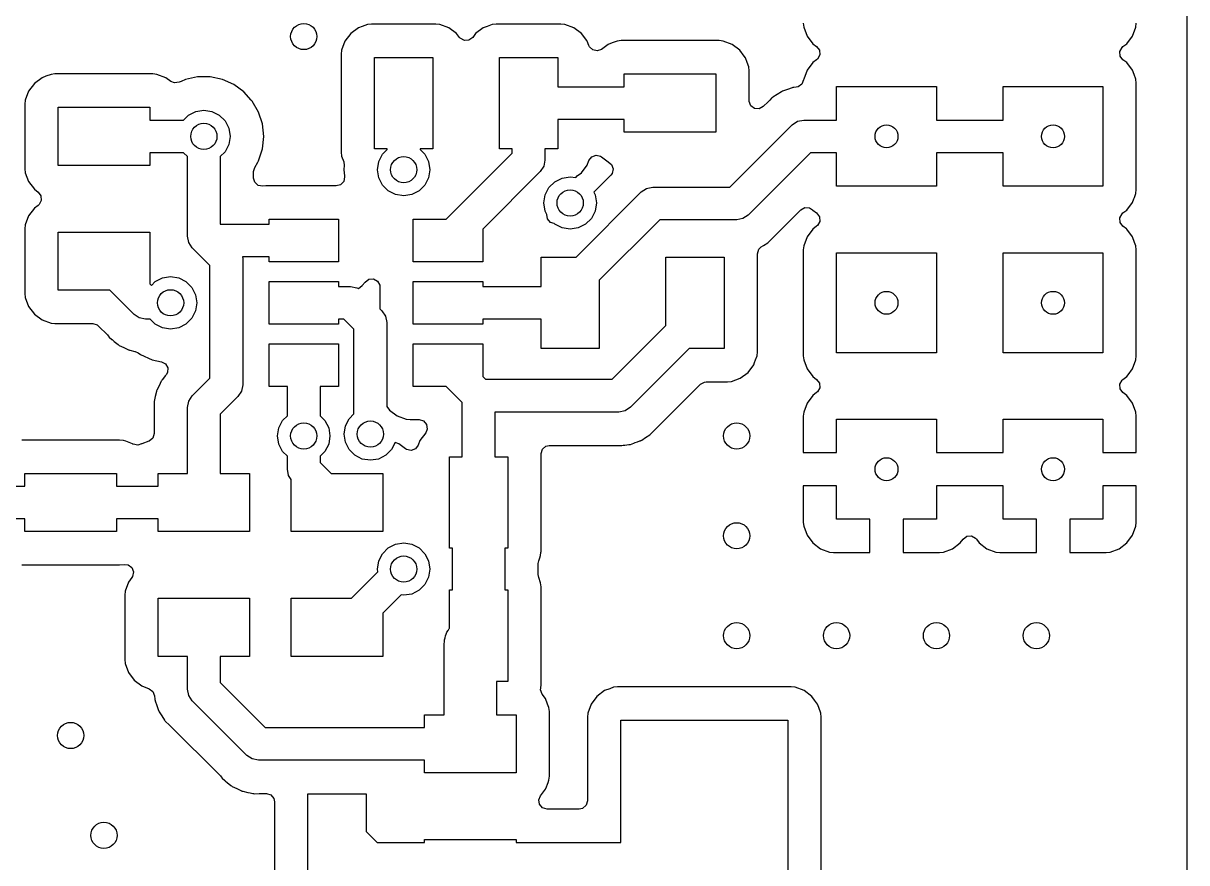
# Model space of a CAD drawing. Extents: x 0.03 to 1.18, y 0.03 to 1.57.
# Drawn here: x 0.477 to 1.175, y 0.384 to 0.888 of the extents above; entities that cross this region are included whole.
import ezdxf

# ---------------------------------------------------------------- set-up
doc = ezdxf.new("R2010")
doc.units = 0
doc.header["$MEASUREMENT"] = 0
doc.layers.add('BLACK', color=7, linetype='CONTINUOUS')

msp = doc.modelspace()

# ---------------------------------------------------------------- linework, layer by layer
at = {"layer": 'BLACK', "linetype": 'CONTINUOUS'}
for p, q in [((1.1753, 1.56533), (1.1753, 0.034665)), ((0.685585, 0.88752), (0.683201, 0.887263)), ((0.724415, 0.88752), (0.685585, 0.88752)), ((0.685585, 0.88752), (0.685585, 0.88752)), ((0.685585, 0.88752), (0.685585, 0.88752)), ((0.726799, 0.887263), (0.724415, 0.88752)), ((0.724415, 0.88752), (0.724415, 0.88752)), ((0.724415, 0.88752), (0.724415, 0.88752)), ((0.760585, 0.88752), (0.758201, 0.887263)), ((0.799415, 0.88752), (0.760585, 0.88752)), ((0.760585, 0.88752), (0.760585, 0.88752)), ((0.760585, 0.88752), (0.760585, 0.88752)), ((0.801799, 0.887263), (0.799415, 0.88752)), ((0.799415, 0.88752), (0.799415, 0.88752)), ((0.799415, 0.88752), (0.799415, 0.88752)), ((0.94498, 0.888085), (0.945237, 0.885701)), ((1.14476, 0.885701), (1.14502, 0.888085)), ((0.673198, 0.881802), (0.669749, 0.877193)), ((0.677807, 0.885251), (0.673198, 0.881802)), ((0.680133, 0.886119), (0.677807, 0.885252)), ((0.677807, 0.885252), (0.677807, 0.885251)), ((0.677807, 0.885251), (0.677807, 0.885251)), ((0.683201, 0.887263), (0.680133, 0.886119)), ((0.683201, 0.887263), (0.683201, 0.887263)), ((0.732193, 0.885252), (0.726799, 0.887263)), ((0.726799, 0.887263), (0.726799, 0.887263)), ((0.726799, 0.887263), (0.726799, 0.887263)), ((0.732193, 0.885251), (0.732193, 0.885252)), ((0.736802, 0.881802), (0.732193, 0.885251)), ((0.732193, 0.885251), (0.732193, 0.885251)), ((0.738529, 0.879494), (0.736802, 0.881802)), ((0.748198, 0.881802), (0.746471, 0.879494)), ((0.752807, 0.885251), (0.748198, 0.881802)), ((0.755133, 0.886119), (0.752807, 0.885252)), ((0.752807, 0.885252), (0.752807, 0.885251)), ((0.752807, 0.885251), (0.752807, 0.885251)), ((0.758201, 0.887263), (0.755133, 0.886119)), ((0.758201, 0.887263), (0.758201, 0.887263)), ((0.807193, 0.885252), (0.801799, 0.887263)), ((0.801799, 0.887263), (0.801799, 0.887263)), ((0.801799, 0.887263), (0.801799, 0.887263)), ((0.807193, 0.885251), (0.807193, 0.885252)), ((0.811802, 0.881802), (0.807193, 0.885251)), ((0.807193, 0.885251), (0.807193, 0.885251)), ((0.815007, 0.87752), (0.811802, 0.881802)), ((0.945237, 0.885701), (0.945237, 0.885701)), ((0.945237, 0.885701), (0.947248, 0.880307)), ((1.14275, 0.880307), (1.14476, 0.885701)), ((1.14476, 0.885701), (1.14476, 0.885701)), ((0.669748, 0.877193), (0.667737, 0.871799)), ((0.669749, 0.877193), (0.669748, 0.877193)), ((0.738992, 0.878959), (0.738529, 0.879494)), ((0.741446, 0.87762), (0.738992, 0.878959)), ((0.744234, 0.877819), (0.741446, 0.87762)), ((0.746471, 0.879494), (0.744234, 0.877819)), ((0.815252, 0.877193), (0.815007, 0.87752)), ((0.816242, 0.874536), (0.815252, 0.877193)), ((0.816536, 0.873893), (0.816242, 0.874536)), ((0.818513, 0.871916), (0.816536, 0.873893)), ((0.827807, 0.875251), (0.823863, 0.872299)), ((0.830133, 0.876119), (0.827807, 0.875252)), ((0.827807, 0.875252), (0.827807, 0.875251)), ((0.827807, 0.875251), (0.827807, 0.875251)), ((0.833201, 0.877263), (0.830133, 0.876119)), ((0.835585, 0.87752), (0.833201, 0.877263)), ((0.833201, 0.877263), (0.833201, 0.877263)), ((0.894415, 0.87752), (0.835585, 0.87752)), ((0.835585, 0.87752), (0.835585, 0.87752)), ((0.835585, 0.87752), (0.835585, 0.87752)), ((0.896799, 0.877263), (0.894415, 0.87752)), ((0.894415, 0.87752), (0.894415, 0.87752)), ((0.894415, 0.87752), (0.894415, 0.87752)), ((0.902193, 0.875252), (0.896799, 0.877263)), ((0.896799, 0.877263), (0.896799, 0.877263)), ((0.896799, 0.877263), (0.896799, 0.877263)), ((0.902193, 0.875251), (0.902193, 0.875252)), ((0.906802, 0.871802), (0.902193, 0.875251)), ((0.902193, 0.875251), (0.902193, 0.875251)), ((0.947248, 0.880307), (0.947249, 0.880307)), ((0.947249, 0.880307), (0.950698, 0.875698)), ((0.950698, 0.875698), (0.953006, 0.873971)), ((0.953006, 0.873971), (0.954681, 0.871734)), ((1.13512, 0.871054), (1.13646, 0.873508)), ((1.13646, 0.873508), (1.13699, 0.873971)), ((1.13699, 0.873971), (1.1393, 0.875698)), ((1.1393, 0.875698), (1.14275, 0.880307)), ((1.14275, 0.880307), (1.14275, 0.880307)), ((0.667737, 0.871799), (0.66748, 0.869415)), ((0.66748, 0.869415), (0.66748, 0.810585)), ((0.667737, 0.871799), (0.667737, 0.871799)), ((0.6875, 0.8125), (0.6875, 0.8675)), ((0.6875, 0.8675), (0.7225, 0.8675)), ((0.7225, 0.8675), (0.7225, 0.8125)), ((0.7625, 0.8125), (0.7625, 0.8675)), ((0.7625, 0.8675), (0.7975, 0.8675)), ((0.7975, 0.8675), (0.7975, 0.849843)), ((0.821244, 0.871322), (0.818513, 0.871916)), ((0.823863, 0.872299), (0.821244, 0.871322)), ((0.909448, 0.868266), (0.906802, 0.871802)), ((0.910252, 0.867193), (0.909448, 0.868266)), ((0.91133, 0.864302), (0.910252, 0.867193)), ((0.95354, 0.866492), (0.953006, 0.866029)), ((0.95488, 0.868946), (0.95354, 0.866492)), ((0.954681, 0.871734), (0.95488, 0.868946)), ((1.13532, 0.868266), (1.13512, 0.871054)), ((1.13699, 0.866029), (1.13532, 0.868266)), ((0.912263, 0.861799), (0.91133, 0.864302)), ((0.91252, 0.859415), (0.912263, 0.861799)), ((0.912263, 0.861799), (0.912263, 0.861799)), ((0.947248, 0.859693), (0.945237, 0.854299)), ((0.947249, 0.859693), (0.947248, 0.859693)), ((0.950698, 0.864302), (0.947249, 0.859693)), ((0.953006, 0.866029), (0.950698, 0.864302)), ((1.1393, 0.864302), (1.13699, 0.866029)), ((1.14275, 0.859693), (1.1393, 0.864302)), ((1.14366, 0.857263), (1.14275, 0.859693)), ((0.487807, 0.855251), (0.483198, 0.851802)), ((0.490133, 0.856119), (0.487807, 0.855252)), ((0.487807, 0.855252), (0.487807, 0.855251)), ((0.487807, 0.855251), (0.487807, 0.855251)), ((0.493201, 0.857263), (0.490133, 0.856119)), ((0.495585, 0.85752), (0.493201, 0.857263)), ((0.493201, 0.857263), (0.493201, 0.857263)), ((0.554415, 0.85752), (0.495585, 0.85752)), ((0.495585, 0.85752), (0.495585, 0.85752)), ((0.495585, 0.85752), (0.495585, 0.85752)), ((0.556799, 0.857263), (0.554415, 0.85752)), ((0.554415, 0.85752), (0.554415, 0.85752)), ((0.554415, 0.85752), (0.554415, 0.85752)), ((0.562193, 0.855252), (0.556799, 0.857263)), ((0.556799, 0.857263), (0.556799, 0.857263)), ((0.556799, 0.857263), (0.556799, 0.857263)), ((0.5651, 0.853075), (0.562193, 0.855252)), ((0.56732, 0.852143), (0.5651, 0.853075)), ((0.570091, 0.852515), (0.56732, 0.852143)), ((0.57135, 0.853075), (0.570091, 0.852515)), ((0.573886, 0.854204), (0.57135, 0.853075)), ((0.581241, 0.855768), (0.573886, 0.854204)), ((0.588759, 0.855768), (0.581241, 0.855768)), ((0.596114, 0.854204), (0.588759, 0.855768)), ((0.602982, 0.851146), (0.596114, 0.854204)), ((0.8375, 0.849843), (0.8375, 0.8575)), ((0.8375, 0.8575), (0.8925, 0.8575)), ((0.8925, 0.8575), (0.8925, 0.8225)), ((0.91252, 0.841412), (0.91252, 0.859415)), ((0.91252, 0.859415), (0.91252, 0.859415)), ((0.945203, 0.853984), (0.944133, 0.851402)), ((0.945237, 0.854299), (0.945203, 0.853984)), ((0.945237, 0.854299), (0.945237, 0.854299)), ((1.14476, 0.854299), (1.14366, 0.857263)), ((1.14502, 0.851915), (1.14476, 0.854299)), ((1.14476, 0.854299), (1.14476, 0.854299)), ((0.479748, 0.847193), (0.477737, 0.841799)), ((0.479749, 0.847193), (0.479748, 0.847193)), ((0.483198, 0.851802), (0.479749, 0.847193)), ((0.609065, 0.846727), (0.602982, 0.851146)), ((0.613502, 0.841799), (0.609065, 0.846727)), ((0.609065, 0.846727), (0.609065, 0.846727)), ((0.609065, 0.846727), (0.609065, 0.846727)), ((0.7975, 0.849843), (0.8375, 0.849843)), ((0.931822, 0.846868), (0.929267, 0.845188)), ((0.93208, 0.846997), (0.931822, 0.846868)), ((0.931822, 0.846868), (0.931822, 0.846868)), ((0.932346, 0.847129), (0.932079, 0.847)), ((0.932079, 0.847), (0.93208, 0.846997)), ((0.932347, 0.847126), (0.932346, 0.847129)), ((0.932608, 0.847248), (0.932347, 0.847126)), ((0.932609, 0.847249), (0.932608, 0.847248)), ((0.935509, 0.84821), (0.932609, 0.847249)), ((0.938381, 0.849255), (0.935509, 0.84821)), ((0.938663, 0.849322), (0.938381, 0.849255)), ((0.938381, 0.849255), (0.938381, 0.849255)), ((0.938952, 0.849389), (0.938662, 0.849324)), ((0.938662, 0.849324), (0.938663, 0.849322)), ((0.939235, 0.849444), (0.938952, 0.849386)), ((0.938952, 0.849386), (0.938952, 0.849389)), ((0.940703, 0.849573), (0.939235, 0.849444)), ((0.939235, 0.849444), (0.939235, 0.849444)), ((0.941837, 0.849808), (0.940703, 0.849573)), ((0.944133, 0.851402), (0.941837, 0.849808)), ((0.965, 0.829843), (0.965, 0.85)), ((0.965, 0.85), (1.025, 0.85)), ((1.025, 0.85), (1.025, 0.829843)), ((1.065, 0.829843), (1.065, 0.85)), ((1.065, 0.85), (1.125, 0.85)), ((1.125, 0.85), (1.125, 0.79)), ((1.14502, 0.788085), (1.14502, 0.851915)), ((1.14502, 0.851915), (1.14502, 0.851915)), ((0.477737, 0.841799), (0.47748, 0.839415)), ((0.47748, 0.839415), (0.47748, 0.800585)), ((0.477737, 0.841799), (0.477737, 0.841799)), ((0.614096, 0.84114), (0.613502, 0.841799)), ((0.617855, 0.834628), (0.614096, 0.84114)), ((0.912532, 0.841058), (0.91252, 0.841412)), ((0.913509, 0.838439), (0.912532, 0.841058)), ((0.923891, 0.840808), (0.920988, 0.837904)), ((0.924826, 0.841799), (0.923891, 0.840808)), ((0.925989, 0.843031), (0.924826, 0.841799)), ((0.92621, 0.843217), (0.925989, 0.843031)), ((0.926439, 0.843407), (0.926209, 0.843219)), ((0.926209, 0.843219), (0.92621, 0.843217)), ((0.926441, 0.843405), (0.926439, 0.843407)), ((0.926667, 0.843584), (0.926441, 0.843405)), ((0.929267, 0.845188), (0.926667, 0.843584)), ((0.926667, 0.843584), (0.926667, 0.843584)), ((0.4975, 0.8025), (0.4975, 0.8375)), ((0.4975, 0.8375), (0.5525, 0.8375)), ((0.5525, 0.8375), (0.5525, 0.829843)), ((0.572846, 0.829843), (0.575744, 0.83274)), ((0.575744, 0.83274), (0.580134, 0.834977)), ((0.580134, 0.834977), (0.585, 0.835748)), ((0.585, 0.835748), (0.589866, 0.834977)), ((0.589866, 0.834977), (0.594256, 0.83274)), ((0.594256, 0.83274), (0.59774, 0.829256)), ((0.620179, 0.827477), (0.617855, 0.834628)), ((0.915747, 0.836764), (0.913509, 0.838439)), ((0.918535, 0.836565), (0.915747, 0.836764)), ((0.920988, 0.837904), (0.918535, 0.836565)), ((0.5525, 0.829843), (0.572846, 0.829843)), ((0.59774, 0.829256), (0.599977, 0.824866)), ((0.599977, 0.824866), (0.600748, 0.82)), ((0.620965, 0.82), (0.620179, 0.827477)), ((0.8375, 0.830157), (0.7975, 0.830157)), ((0.7975, 0.830157), (0.7975, 0.8125)), ((0.8375, 0.8225), (0.8375, 0.830157)), ((0.900923, 0.789528), (0.938355, 0.82696)), ((0.938355, 0.82696), (0.941548, 0.829093)), ((0.938355, 0.82696), (0.938355, 0.82696)), ((0.941548, 0.829093), (0.945315, 0.829843)), ((0.945315, 0.829843), (0.945315, 0.829843)), ((0.945315, 0.829843), (0.965, 0.829843)), ((1.025, 0.829843), (1.065, 0.829843)), ((0.600748, 0.82), (0.599977, 0.815134)), ((0.620179, 0.812523), (0.620965, 0.82)), ((0.8925, 0.8225), (0.8375, 0.8225)), ((0.59774, 0.810744), (0.594843, 0.807846)), ((0.599977, 0.815134), (0.59774, 0.810744)), ((0.617855, 0.805372), (0.620179, 0.812523)), ((0.66748, 0.810585), (0.667737, 0.808201)), ((0.695157, 0.8125), (0.6875, 0.8125)), ((0.69226, 0.809256), (0.695157, 0.812154)), ((0.695157, 0.812154), (0.695157, 0.8125)), ((0.7225, 0.8125), (0.714843, 0.8125)), ((0.714843, 0.8125), (0.714843, 0.812154)), ((0.714843, 0.812154), (0.71774, 0.809256)), ((0.770157, 0.8125), (0.7625, 0.8125)), ((0.770157, 0.809864), (0.770157, 0.8125)), ((0.7975, 0.8125), (0.789843, 0.8125)), ((0.789843, 0.8125), (0.789843, 0.805787)), ((0.572846, 0.810157), (0.5525, 0.810157)), ((0.5525, 0.810157), (0.5525, 0.8025)), ((0.575157, 0.807846), (0.572846, 0.810157)), ((0.575157, 0.76), (0.575157, 0.807846)), ((0.594843, 0.807846), (0.594843, 0.767244)), ((0.615527, 0.801339), (0.617397, 0.804579)), ((0.617397, 0.804579), (0.617855, 0.805372)), ((0.667737, 0.808201), (0.667737, 0.808201)), ((0.667737, 0.808201), (0.669015, 0.804774)), ((0.669015, 0.804774), (0.6693, 0.802522)), ((0.689252, 0.8), (0.690023, 0.804866)), ((0.690023, 0.804866), (0.69226, 0.809256)), ((0.71774, 0.809256), (0.719977, 0.804866)), ((0.719977, 0.804866), (0.720748, 0.8)), ((0.73049, 0.770197), (0.770157, 0.809864)), ((0.789843, 0.805787), (0.789093, 0.802021)), ((0.815252, 0.802807), (0.816242, 0.805463)), ((0.816242, 0.805463), (0.817917, 0.807701)), ((0.817917, 0.807701), (0.820536, 0.808678)), ((0.820536, 0.808678), (0.823267, 0.808084)), ((0.823267, 0.808084), (0.823863, 0.807701)), ((0.823863, 0.807701), (0.827807, 0.804749)), ((0.827807, 0.804749), (0.828118, 0.804579)), ((0.828118, 0.804579), (0.82807, 0.804491)), ((0.82807, 0.804491), (0.829885, 0.803132)), ((0.949392, 0.810157), (0.91196, 0.772725)), ((0.965, 0.810157), (0.949392, 0.810157)), ((0.965, 0.79), (0.965, 0.810157)), ((1.065, 0.810157), (1.025, 0.810157)), ((1.025, 0.810157), (1.025, 0.79)), ((1.065, 0.79), (1.065, 0.810157)), ((0.47748, 0.800585), (0.477737, 0.798201)), ((0.477737, 0.798201), (0.477737, 0.798201)), ((0.477737, 0.798201), (0.479748, 0.792807)), ((0.5525, 0.8025), (0.4975, 0.8025)), ((0.614862, 0.798858), (0.615527, 0.801339)), ((0.614862, 0.794948), (0.614862, 0.798858)), ((0.669055, 0.800187), (0.669035, 0.8)), ((0.669035, 0.8), (0.669428, 0.796264)), ((0.6693, 0.802522), (0.669055, 0.800187)), ((0.690023, 0.795134), (0.689252, 0.8)), ((0.720748, 0.8), (0.719977, 0.795134)), ((0.78696, 0.798828), (0.75248, 0.764348)), ((0.789093, 0.802021), (0.78696, 0.798828)), ((0.78696, 0.798828), (0.78696, 0.798828)), ((0.809218, 0.796264), (0.811802, 0.798198)), ((0.811802, 0.798198), (0.815251, 0.802807)), ((0.815251, 0.802807), (0.815251, 0.802807)), ((0.815251, 0.802807), (0.815252, 0.802807)), ((0.829421, 0.796653), (0.819187, 0.786418)), ((0.830267, 0.797782), (0.829421, 0.796653)), ((0.829885, 0.803132), (0.830861, 0.800513)), ((0.830861, 0.800513), (0.830267, 0.797782)), ((0.479748, 0.792807), (0.479749, 0.792807)), ((0.479749, 0.792807), (0.483198, 0.788198)), ((0.615557, 0.792417), (0.614862, 0.794948)), ((0.617602, 0.790512), (0.615557, 0.792417)), ((0.620353, 0.790016), (0.617602, 0.790512)), ((0.622219, 0.790216), (0.620353, 0.790016)), ((0.664554, 0.790217), (0.622219, 0.790217)), ((0.622219, 0.790217), (0.622219, 0.790216)), ((0.622219, 0.790216), (0.622219, 0.790216)), ((0.667075, 0.790905), (0.664554, 0.790217)), ((0.668985, 0.792946), (0.667075, 0.790905)), ((0.669488, 0.795696), (0.668985, 0.792946)), ((0.669428, 0.796264), (0.669488, 0.795696)), ((0.69226, 0.790744), (0.690023, 0.795134)), ((0.695744, 0.78726), (0.69226, 0.790744)), ((0.71774, 0.790744), (0.714256, 0.78726)), ((0.719977, 0.795134), (0.71774, 0.790744)), ((0.79226, 0.789256), (0.795744, 0.79274)), ((0.795744, 0.79274), (0.800134, 0.794977)), ((0.800134, 0.794977), (0.805, 0.795748)), ((0.805, 0.795748), (0.808343, 0.795219)), ((0.808343, 0.795219), (0.809218, 0.796264)), ((1.025, 0.79), (0.965, 0.79)), ((1.125, 0.79), (1.065, 0.79)), ((0.483198, 0.788198), (0.485506, 0.786471)), ((0.485506, 0.786471), (0.487181, 0.784234)), ((0.487181, 0.784234), (0.48738, 0.781446)), ((0.700134, 0.785023), (0.695744, 0.78726)), ((0.705, 0.784252), (0.700134, 0.785023)), ((0.709866, 0.785023), (0.705, 0.784252)), ((0.714256, 0.78726), (0.709866, 0.785023)), ((0.789252, 0.78), (0.790023, 0.784866)), ((0.790023, 0.784866), (0.79226, 0.789256)), ((0.808581, 0.7475), (0.847725, 0.786645)), ((0.819187, 0.786418), (0.819977, 0.784866)), ((0.819977, 0.784866), (0.820748, 0.78)), ((0.847725, 0.786645), (0.850918, 0.788778)), ((0.847725, 0.786645), (0.847725, 0.786645)), ((0.850918, 0.788778), (0.851543, 0.788903)), ((0.851543, 0.788903), (0.854685, 0.789528)), ((0.854685, 0.789528), (0.854685, 0.789528)), ((0.854685, 0.789528), (0.900923, 0.789528)), ((1.14359, 0.782558), (1.14389, 0.783349)), ((1.14389, 0.783349), (1.14476, 0.785701)), ((1.14476, 0.785701), (1.14502, 0.788085)), ((1.14476, 0.785701), (1.14476, 0.785701)), ((1.14502, 0.788085), (1.14502, 0.788085)), ((0.483198, 0.776802), (0.479749, 0.772193)), ((0.485506, 0.778529), (0.483198, 0.776802)), ((0.48604, 0.778992), (0.485506, 0.778529)), ((0.48738, 0.781446), (0.48604, 0.778992)), ((0.790023, 0.775134), (0.789252, 0.78)), ((0.820748, 0.78), (0.819977, 0.775134)), ((0.926424, 0.758877), (0.943464, 0.775917)), ((0.943464, 0.775917), (0.945917, 0.777257)), ((0.945917, 0.777257), (0.948705, 0.777058)), ((0.948705, 0.777058), (0.950479, 0.775918)), ((0.950479, 0.775918), (0.950698, 0.775698)), ((0.950698, 0.775698), (0.953006, 0.773971)), ((1.13699, 0.773971), (1.1393, 0.775698)), ((1.1393, 0.775698), (1.14275, 0.780307)), ((1.14275, 0.780307), (1.14359, 0.782558)), ((1.14275, 0.780307), (1.14275, 0.780307)), ((0.479748, 0.772193), (0.477737, 0.766799)), ((0.479749, 0.772193), (0.479748, 0.772193)), ((0.624134, 0.767244), (0.624134, 0.770197)), ((0.624134, 0.770197), (0.665866, 0.770197)), ((0.665866, 0.770197), (0.665866, 0.744606)), ((0.710748, 0.744606), (0.710748, 0.770197)), ((0.710748, 0.770197), (0.73049, 0.770197)), ((0.791035, 0.773146), (0.790023, 0.775134)), ((0.791427, 0.77042), (0.791035, 0.773146)), ((0.793258, 0.768307), (0.791427, 0.77042)), ((0.81774, 0.770744), (0.814256, 0.76726)), ((0.819977, 0.775134), (0.81774, 0.770744)), ((0.858762, 0.769843), (0.8225, 0.733581)), ((0.905, 0.769843), (0.858762, 0.769843)), ((0.908767, 0.770592), (0.905, 0.769843)), ((0.91196, 0.772725), (0.908767, 0.770592)), ((0.953006, 0.773971), (0.954681, 0.771734)), ((0.95488, 0.768946), (0.95354, 0.766492)), ((0.954681, 0.771734), (0.95488, 0.768946)), ((1.13512, 0.771054), (1.13646, 0.773508)), ((1.13532, 0.768266), (1.13512, 0.771054)), ((1.13646, 0.773508), (1.13699, 0.773971)), ((0.477737, 0.766799), (0.47748, 0.764415)), ((0.47748, 0.764415), (0.47748, 0.725585)), ((0.477737, 0.766799), (0.477737, 0.766799)), ((0.4975, 0.7275), (0.4975, 0.7625)), ((0.4975, 0.7625), (0.5525, 0.7625)), ((0.5525, 0.7625), (0.5525, 0.731419)), ((0.594843, 0.767244), (0.624134, 0.767244)), ((0.75248, 0.764348), (0.75248, 0.744606)), ((0.795294, 0.767709), (0.793258, 0.768307)), ((0.795744, 0.76726), (0.795294, 0.767709)), ((0.800134, 0.765023), (0.795744, 0.76726)), ((0.805, 0.764252), (0.800134, 0.765023)), ((0.809866, 0.765023), (0.805, 0.764252)), ((0.814256, 0.76726), (0.809866, 0.765023)), ((0.950698, 0.764302), (0.947249, 0.759693)), ((0.953006, 0.766029), (0.950698, 0.764302)), ((0.95354, 0.766492), (0.953006, 0.766029)), ((1.13699, 0.766029), (1.13532, 0.768266)), ((1.13915, 0.764415), (1.13699, 0.766029)), ((1.1393, 0.764302), (1.13915, 0.764415)), ((1.14275, 0.759693), (1.1393, 0.764302)), ((0.575907, 0.756233), (0.575157, 0.76)), ((0.57804, 0.75304), (0.575907, 0.756233)), ((0.921047, 0.754497), (0.923648, 0.756101)), ((0.923648, 0.756101), (0.923874, 0.75628)), ((0.923874, 0.75628), (0.923876, 0.756278)), ((0.923876, 0.756278), (0.924106, 0.756466)), ((0.924104, 0.756468), (0.924326, 0.756653)), ((0.924106, 0.756466), (0.924104, 0.756468)), ((0.924326, 0.756653), (0.926424, 0.758877)), ((0.947248, 0.759693), (0.945237, 0.754299)), ((0.947249, 0.759693), (0.947248, 0.759693)), ((1.14402, 0.75628), (1.14275, 0.759693)), ((1.14476, 0.754299), (1.14402, 0.75628)), ((0.588622, 0.742458), (0.57804, 0.75304)), ((0.91752, 0.749502), (0.918307, 0.752184)), ((0.91752, 0.749415), (0.91752, 0.749502)), ((0.91752, 0.690585), (0.91752, 0.749415)), ((0.91752, 0.749415), (0.91752, 0.749415)), ((0.918307, 0.752184), (0.919754, 0.753647)), ((0.919754, 0.753647), (0.921047, 0.754497)), ((0.945237, 0.754299), (0.94498, 0.751915)), ((0.94498, 0.751915), (0.94498, 0.688085)), ((0.945237, 0.754299), (0.945237, 0.754299)), ((0.965, 0.69), (0.965, 0.75)), ((0.965, 0.75), (1.025, 0.75)), ((1.025, 0.75), (1.025, 0.69)), ((1.065, 0.69), (1.065, 0.75)), ((1.065, 0.75), (1.125, 0.75)), ((1.125, 0.75), (1.125, 0.69)), ((1.14502, 0.751915), (1.14476, 0.754299)), ((1.14476, 0.754299), (1.14476, 0.754299)), ((1.14502, 0.688085), (1.14502, 0.751915)), ((1.14502, 0.751915), (1.14502, 0.751915)), ((0.588622, 0.674727), (0.588622, 0.742458)), ((0.624134, 0.747559), (0.608104, 0.747559)), ((0.608104, 0.747559), (0.608307, 0.746535)), ((0.608307, 0.746535), (0.608307, 0.67065)), ((0.624134, 0.744606), (0.624134, 0.747559)), ((0.665866, 0.744606), (0.624134, 0.744606)), ((0.75248, 0.744606), (0.710748, 0.744606)), ((0.7875, 0.729843), (0.7875, 0.7475)), ((0.7875, 0.7475), (0.808581, 0.7475)), ((0.8625, 0.706419), (0.8625, 0.7475)), ((0.8625, 0.7475), (0.8975, 0.7475)), ((0.8975, 0.7475), (0.8975, 0.6925)), ((0.555744, 0.73274), (0.560134, 0.734977)), ((0.560134, 0.734977), (0.565, 0.735748)), ((0.565, 0.735748), (0.569866, 0.734977)), ((0.569866, 0.734977), (0.574256, 0.73274)), ((0.681797, 0.73248), (0.684034, 0.734156)), ((0.684034, 0.734156), (0.686822, 0.734355)), ((0.686822, 0.734355), (0.689275, 0.733015)), ((0.528581, 0.7275), (0.4975, 0.7275)), ((0.54304, 0.71304), (0.528581, 0.7275)), ((0.5525, 0.731419), (0.553461, 0.730458)), ((0.553461, 0.730458), (0.555744, 0.73274)), ((0.574256, 0.73274), (0.57774, 0.729256)), ((0.57774, 0.729256), (0.579977, 0.724866)), ((0.624134, 0.707205), (0.624134, 0.732795)), ((0.624134, 0.732795), (0.665866, 0.732795)), ((0.665866, 0.732795), (0.665866, 0.729843)), ((0.665866, 0.729843), (0.67315, 0.729843)), ((0.67315, 0.729843), (0.676916, 0.729093)), ((0.676916, 0.729093), (0.677779, 0.728517)), ((0.677779, 0.728517), (0.680168, 0.730305)), ((0.680168, 0.730305), (0.681797, 0.73248)), ((0.680168, 0.730305), (0.680168, 0.730305)), ((0.680168, 0.730305), (0.680168, 0.730305)), ((0.689275, 0.733015), (0.690615, 0.730562)), ((0.690615, 0.730562), (0.690728, 0.729508)), ((0.690728, 0.729508), (0.690728, 0.716341)), ((0.710748, 0.707205), (0.710748, 0.732795)), ((0.710748, 0.732795), (0.75248, 0.732795)), ((0.75248, 0.732795), (0.75248, 0.729843)), ((0.75248, 0.729843), (0.7875, 0.729843)), ((0.8225, 0.733581), (0.8225, 0.6925)), ((0.47748, 0.725585), (0.477737, 0.723201)), ((0.477737, 0.723201), (0.477737, 0.723201)), ((0.477737, 0.723201), (0.479748, 0.717807)), ((0.579977, 0.724866), (0.580748, 0.72)), ((0.580748, 0.72), (0.579977, 0.715134)), ((0.479748, 0.717807), (0.479749, 0.717807)), ((0.479749, 0.717807), (0.483198, 0.713198)), ((0.483198, 0.713198), (0.487807, 0.709749)), ((0.546233, 0.710907), (0.54304, 0.71304)), ((0.54304, 0.71304), (0.54304, 0.71304)), ((0.579977, 0.715134), (0.57774, 0.710744)), ((0.690728, 0.716341), (0.69196, 0.715109)), ((0.69196, 0.715109), (0.69196, 0.715109)), ((0.69196, 0.715109), (0.694093, 0.711916)), ((0.487807, 0.709749), (0.487807, 0.709748)), ((0.487807, 0.709748), (0.493201, 0.707737)), ((0.493201, 0.707737), (0.493201, 0.707737)), ((0.493201, 0.707737), (0.495585, 0.70748)), ((0.495585, 0.70748), (0.495585, 0.70748)), ((0.495585, 0.70748), (0.518233, 0.70748)), ((0.518233, 0.70748), (0.520915, 0.706693)), ((0.520915, 0.706693), (0.521741, 0.706027)), ((0.521741, 0.706027), (0.52709, 0.700678)), ((0.55, 0.710157), (0.546233, 0.710907)), ((0.552846, 0.710157), (0.55, 0.710157)), ((0.55, 0.710157), (0.55, 0.710157)), ((0.555744, 0.70726), (0.552846, 0.710157)), ((0.560134, 0.705023), (0.555744, 0.70726)), ((0.574256, 0.70726), (0.569866, 0.705023)), ((0.57774, 0.710744), (0.574256, 0.70726)), ((0.665866, 0.707205), (0.624134, 0.707205)), ((0.669073, 0.710157), (0.665866, 0.710157)), ((0.665866, 0.710157), (0.665866, 0.707205)), ((0.675157, 0.704073), (0.669073, 0.710157)), ((0.694093, 0.711916), (0.694843, 0.70815)), ((0.694843, 0.70815), (0.694843, 0.657644)), ((0.75248, 0.707205), (0.710748, 0.707205)), ((0.7875, 0.710157), (0.75248, 0.710157)), ((0.75248, 0.710157), (0.75248, 0.707205)), ((0.7875, 0.6925), (0.7875, 0.710157)), ((0.830136, 0.674055), (0.8625, 0.706419)), ((0.52709, 0.700678), (0.527562, 0.700133)), ((0.527562, 0.700133), (0.528131, 0.699368)), ((0.528131, 0.699368), (0.528131, 0.699368)), ((0.528131, 0.699368), (0.529723, 0.698032)), ((0.565, 0.704252), (0.560134, 0.705023)), ((0.569866, 0.705023), (0.565, 0.704252)), ((0.675157, 0.653276), (0.675157, 0.704073)), ((0.529723, 0.698032), (0.529882, 0.697886)), ((0.529882, 0.697886), (0.530114, 0.697654)), ((0.530114, 0.697654), (0.530114, 0.697654)), ((0.530114, 0.697654), (0.531138, 0.696845)), ((0.531138, 0.696845), (0.533479, 0.69488)), ((0.533479, 0.69488), (0.53372, 0.694722)), ((0.53372, 0.694722), (0.533719, 0.69472)), ((0.533719, 0.69472), (0.533969, 0.69456)), ((0.533969, 0.69456), (0.533971, 0.694562)), ((0.533971, 0.694562), (0.534216, 0.694411)), ((0.534216, 0.694411), (0.536986, 0.693119)), ((0.536986, 0.693119), (0.539717, 0.691748)), ((0.624134, 0.669803), (0.624134, 0.695394)), ((0.624134, 0.695394), (0.665866, 0.695394)), ((0.665866, 0.695394), (0.665866, 0.669803)), ((0.710748, 0.669803), (0.710748, 0.695394)), ((0.710748, 0.695394), (0.75248, 0.695394)), ((0.75248, 0.695394), (0.75248, 0.675652)), ((0.8225, 0.6925), (0.7875, 0.6925)), ((0.876419, 0.6925), (0.841172, 0.657253)), ((0.8975, 0.6925), (0.876419, 0.6925)), ((0.539717, 0.691748), (0.539988, 0.691649)), ((0.539988, 0.691649), (0.539987, 0.691646)), ((0.539987, 0.691646), (0.540268, 0.691549)), ((0.540268, 0.691549), (0.540269, 0.691551)), ((0.540269, 0.691551), (0.540543, 0.691461)), ((0.540543, 0.691461), (0.540543, 0.691461)), ((0.540543, 0.691461), (0.543537, 0.690842)), ((0.543537, 0.690842), (0.543622, 0.690822)), ((0.543622, 0.690822), (0.543676, 0.690809)), ((0.543676, 0.690809), (0.545445, 0.689996)), ((0.545445, 0.689996), (0.547017, 0.688854)), ((0.547017, 0.688854), (0.547018, 0.688854)), ((0.547018, 0.688854), (0.553886, 0.685795)), ((0.553886, 0.685795), (0.559483, 0.684606)), ((0.915783, 0.684232), (0.916331, 0.685701)), ((0.916331, 0.685701), (0.917263, 0.688201)), ((0.917263, 0.688201), (0.91752, 0.690585)), ((0.917263, 0.688201), (0.917263, 0.688201)), ((0.91752, 0.690585), (0.91752, 0.690585)), ((0.91752, 0.690585), (0.91752, 0.690585)), ((0.94498, 0.688085), (0.945237, 0.685701)), ((0.945237, 0.685701), (0.945237, 0.685701)), ((0.945237, 0.685701), (0.947248, 0.680307)), ((1.025, 0.69), (0.965, 0.69)), ((1.125, 0.69), (1.065, 0.69)), ((1.14275, 0.680307), (1.14476, 0.685701)), ((1.14476, 0.685701), (1.14502, 0.688085)), ((1.14476, 0.685701), (1.14476, 0.685701)), ((1.14502, 0.688085), (1.14502, 0.688085)), ((0.559483, 0.684606), (0.561943, 0.683278)), ((0.561943, 0.683278), (0.563294, 0.680831)), ((0.563108, 0.678042), (0.562343, 0.676677)), ((0.563294, 0.680831), (0.563108, 0.678042)), ((0.907193, 0.674749), (0.911802, 0.678198)), ((0.911802, 0.678198), (0.915251, 0.682807)), ((0.915251, 0.682807), (0.915252, 0.682807)), ((0.915252, 0.682807), (0.915783, 0.684232)), ((0.947248, 0.680307), (0.947249, 0.680307)), ((0.947249, 0.680307), (0.950698, 0.675698)), ((1.14003, 0.676677), (1.14275, 0.680307)), ((1.14275, 0.680307), (1.14275, 0.680307)), ((0.559411, 0.672969), (0.558119, 0.670198)), ((0.559562, 0.673215), (0.559411, 0.672969)), ((0.55972, 0.673466), (0.55956, 0.673216)), ((0.55956, 0.673216), (0.559562, 0.673215)), ((0.559722, 0.673465), (0.55972, 0.673466)), ((0.559881, 0.673706), (0.559722, 0.673465)), ((0.560755, 0.674749), (0.559881, 0.673706)), ((0.561845, 0.676047), (0.560755, 0.674749)), ((0.562343, 0.676677), (0.561845, 0.676047)), ((0.57804, 0.664145), (0.588622, 0.674727)), ((0.75248, 0.675652), (0.754077, 0.674055)), ((0.754077, 0.674055), (0.830136, 0.674055)), ((0.855636, 0.643405), (0.883259, 0.671027)), ((0.883259, 0.671027), (0.885712, 0.672367)), ((0.885712, 0.672367), (0.886767, 0.67248)), ((0.886767, 0.67248), (0.899415, 0.67248)), ((0.899415, 0.67248), (0.901799, 0.672737)), ((0.901799, 0.672737), (0.907193, 0.674748)), ((0.901799, 0.672737), (0.901799, 0.672737)), ((0.907193, 0.674748), (0.907193, 0.674749)), ((0.950698, 0.675698), (0.953022, 0.673959)), ((0.953022, 0.673959), (0.954697, 0.671721)), ((0.954697, 0.671721), (0.954896, 0.668933)), ((1.1351, 0.671042), (1.13644, 0.673495)), ((1.1353, 0.668254), (1.1351, 0.671042)), ((1.13644, 0.673495), (1.13698, 0.673959)), ((1.13698, 0.673959), (1.1393, 0.675698)), ((1.1393, 0.675698), (1.14003, 0.676677)), ((1.1393, 0.675698), (1.1393, 0.675698)), ((0.556461, 0.666642), (0.555842, 0.663648)), ((0.556551, 0.666916), (0.556461, 0.666642)), ((0.556646, 0.667197), (0.556549, 0.666917)), ((0.556549, 0.666917), (0.556551, 0.666916)), ((0.556649, 0.667196), (0.556646, 0.667197)), ((0.556748, 0.667468), (0.556649, 0.667196)), ((0.558119, 0.670198), (0.556748, 0.667468)), ((0.556748, 0.667468), (0.556748, 0.667468)), ((0.556748, 0.667468), (0.556748, 0.667468)), ((0.575907, 0.660952), (0.57804, 0.664145)), ((0.607558, 0.666883), (0.605424, 0.66369)), ((0.608307, 0.67065), (0.607558, 0.666883)), ((0.635157, 0.669803), (0.624134, 0.669803)), ((0.635157, 0.652154), (0.635157, 0.669803)), ((0.654843, 0.669803), (0.654842, 0.652154)), ((0.665866, 0.669803), (0.654843, 0.669803)), ((0.73049, 0.669803), (0.710748, 0.669803)), ((0.740157, 0.660136), (0.73049, 0.669803)), ((0.950712, 0.664288), (0.947266, 0.659684)), ((0.953022, 0.666016), (0.950712, 0.664288)), ((0.953557, 0.66648), (0.953022, 0.666016)), ((0.954896, 0.668933), (0.953557, 0.66648)), ((1.13698, 0.666016), (1.1353, 0.668254)), ((1.13929, 0.664288), (1.13698, 0.666016)), ((1.14273, 0.659684), (1.13929, 0.664288)), ((0.555074, 0.660093), (0.555049, 0.659805)), ((0.555049, 0.659805), (0.555138, 0.656749)), ((0.555102, 0.660389), (0.555071, 0.660094)), ((0.555071, 0.660094), (0.555074, 0.660093)), ((0.555104, 0.660388), (0.555102, 0.660389)), ((0.555138, 0.660675), (0.555104, 0.660388)), ((0.555842, 0.663648), (0.555138, 0.660675)), ((0.575157, 0.657185), (0.575907, 0.660952)), ((0.575157, 0.6175), (0.575157, 0.657185)), ((0.605424, 0.66369), (0.594843, 0.653108)), ((0.605424, 0.66369), (0.605424, 0.66369)), ((0.694843, 0.657644), (0.696446, 0.655501)), ((0.740157, 0.6275), (0.740157, 0.660136)), ((0.841172, 0.657253), (0.837979, 0.655119)), ((0.947266, 0.659684), (0.945256, 0.654295)), ((0.947266, 0.659684), (0.947266, 0.659684)), ((1.14474, 0.654295), (1.14273, 0.659684)), ((1.14273, 0.659684), (1.14273, 0.659684)), ((0.555138, 0.656749), (0.555138, 0.64143)), ((0.594843, 0.653108), (0.594843, 0.6175)), ((0.63226, 0.649256), (0.635157, 0.652154)), ((0.654842, 0.652154), (0.65774, 0.649256)), ((0.670023, 0.645989), (0.67226, 0.650379)), ((0.67226, 0.650379), (0.675157, 0.653276)), ((0.696446, 0.655501), (0.701055, 0.652052)), ((0.701055, 0.652052), (0.701055, 0.652052)), ((0.701055, 0.652052), (0.706449, 0.65004)), ((0.706449, 0.65004), (0.706449, 0.65004)), ((0.706449, 0.65004), (0.708833, 0.649783)), ((0.834213, 0.65437), (0.759843, 0.65437)), ((0.759843, 0.65437), (0.759843, 0.6275)), ((0.837979, 0.655119), (0.834213, 0.65437)), ((0.945256, 0.654295), (0.945, 0.651913)), ((0.945, 0.651913), (0.945, 0.63)), ((0.965, 0.63), (0.965, 0.65)), ((0.965, 0.65), (1.025, 0.65)), ((1.025, 0.65), (1.025, 0.63)), ((1.065, 0.63), (1.065, 0.65)), ((1.065, 0.65), (1.125, 0.65)), ((1.125, 0.65), (1.125, 0.63)), ((1.145, 0.651913), (1.14474, 0.654295)), ((1.145, 0.63), (1.145, 0.651913)), ((1.145, 0.651913), (1.145, 0.651913)), ((0.629252, 0.64), (0.630023, 0.644866)), ((0.630023, 0.644866), (0.63226, 0.649256)), ((0.65774, 0.649256), (0.659977, 0.644866)), ((0.659977, 0.644866), (0.660748, 0.64)), ((0.669252, 0.641122), (0.670023, 0.645989)), ((0.708833, 0.649783), (0.708833, 0.649783)), ((0.708833, 0.649783), (0.714263, 0.649783)), ((0.714263, 0.649783), (0.716945, 0.648996)), ((0.716945, 0.648996), (0.718776, 0.646884)), ((0.719174, 0.644117), (0.718235, 0.64185)), ((0.718776, 0.646884), (0.719174, 0.644117)), ((0.854124, 0.641802), (0.855636, 0.643405)), ((0.534415, 0.63752), (0.475585, 0.63752)), ((0.536799, 0.637263), (0.534415, 0.63752)), ((0.534415, 0.63752), (0.534415, 0.63752)), ((0.534415, 0.63752), (0.534415, 0.63752)), ((0.538089, 0.636782), (0.536799, 0.637263)), ((0.536799, 0.637263), (0.536799, 0.637263)), ((0.536799, 0.637263), (0.536799, 0.637263)), ((0.536799, 0.637263), (0.536799, 0.637263)), ((0.536799, 0.637263), (0.536799, 0.637263)), ((0.542193, 0.635252), (0.538089, 0.636782)), ((0.551912, 0.636783), (0.547807, 0.635252)), ((0.552238, 0.636918), (0.551912, 0.636783)), ((0.55435, 0.638748), (0.552238, 0.636918)), ((0.555138, 0.64143), (0.55435, 0.638748)), ((0.630023, 0.635134), (0.629252, 0.64)), ((0.660748, 0.64), (0.659977, 0.635134)), ((0.670023, 0.636256), (0.669252, 0.641122)), ((0.67226, 0.631866), (0.670023, 0.636256)), ((0.699901, 0.636106), (0.69774, 0.631866)), ((0.702193, 0.635252), (0.699901, 0.636106)), ((0.714748, 0.637193), (0.713758, 0.634537)), ((0.714749, 0.637193), (0.714748, 0.637193)), ((0.718235, 0.64185), (0.714749, 0.637193)), ((0.8433, 0.635742), (0.844018, 0.636003)), ((0.844018, 0.636003), (0.845456, 0.636479)), ((0.845456, 0.636479), (0.846919, 0.636964)), ((0.846919, 0.636964), (0.847181, 0.637086)), ((0.847181, 0.637086), (0.847182, 0.637084)), ((0.847182, 0.637084), (0.847449, 0.637213)), ((0.847448, 0.637215), (0.847706, 0.637345)), ((0.847449, 0.637213), (0.847448, 0.637215)), ((0.847706, 0.637345), (0.847942, 0.6375)), ((0.847942, 0.6375), (0.85026, 0.639025)), ((0.85026, 0.639025), (0.85286, 0.640629)), ((0.85026, 0.639025), (0.85026, 0.639025)), ((0.85286, 0.640629), (0.853087, 0.640808)), ((0.853087, 0.640808), (0.853089, 0.640806)), ((0.853089, 0.640806), (0.853319, 0.640993)), ((0.853317, 0.640995), (0.853538, 0.641181)), ((0.853319, 0.640993), (0.853317, 0.640995)), ((0.853538, 0.641181), (0.854124, 0.641802)), ((0.542193, 0.635251), (0.542193, 0.635252)), ((0.542375, 0.635152), (0.542193, 0.635251)), ((0.542622, 0.634993), (0.542375, 0.635152)), ((0.545354, 0.634399), (0.542622, 0.634993)), ((0.547443, 0.635178), (0.545354, 0.634399)), ((0.547496, 0.635081), (0.547443, 0.635178)), ((0.547807, 0.635251), (0.547496, 0.635081)), ((0.547807, 0.635252), (0.547807, 0.635251)), ((0.63226, 0.630744), (0.630023, 0.635134)), ((0.635157, 0.627846), (0.63226, 0.630744)), ((0.65774, 0.630744), (0.654843, 0.627846)), ((0.659977, 0.635134), (0.65774, 0.630744)), ((0.675744, 0.628382), (0.67226, 0.631866)), ((0.69774, 0.631866), (0.694256, 0.628382)), ((0.706137, 0.632299), (0.702193, 0.635252)), ((0.706732, 0.631916), (0.706137, 0.632299)), ((0.709464, 0.631322), (0.706732, 0.631916)), ((0.712083, 0.632299), (0.709464, 0.631322)), ((0.713758, 0.634537), (0.712083, 0.632299)), ((0.78752, 0.62939), (0.788307, 0.632072)), ((0.78752, 0.570585), (0.78752, 0.62939)), ((0.788307, 0.632072), (0.79042, 0.633902)), ((0.79042, 0.633902), (0.79248, 0.63435)), ((0.79248, 0.63435), (0.831676, 0.63435)), ((0.831676, 0.63435), (0.832394, 0.634298)), ((0.832394, 0.634298), (0.833338, 0.63416)), ((0.833338, 0.63416), (0.833592, 0.634182)), ((0.833338, 0.63416), (0.833338, 0.63416)), ((0.833592, 0.634182), (0.835409, 0.634341)), ((0.835409, 0.634341), (0.835625, 0.63435)), ((0.835625, 0.63435), (0.835952, 0.63435)), ((0.835952, 0.63435), (0.836816, 0.634451)), ((0.836816, 0.634451), (0.837248, 0.634502)), ((0.837248, 0.634502), (0.837809, 0.634551)), ((0.837809, 0.634551), (0.840292, 0.634768)), ((0.840292, 0.634768), (0.840575, 0.634827)), ((0.840292, 0.634768), (0.840292, 0.634768)), ((0.840292, 0.634768), (0.840292, 0.634768)), ((0.840292, 0.634768), (0.840292, 0.634768)), ((0.840575, 0.634827), (0.840576, 0.634824)), ((0.840576, 0.634824), (0.840866, 0.634888)), ((0.840865, 0.634891), (0.841146, 0.634958)), ((0.840866, 0.634888), (0.840865, 0.634891)), ((0.841146, 0.634958), (0.8433, 0.635742)), ((0.945, 0.63), (0.965, 0.63)), ((1.025, 0.63), (1.065, 0.63)), ((1.125, 0.63), (1.145, 0.63)), ((0.635157, 0.62), (0.635157, 0.627846)), ((0.654843, 0.627846), (0.654842, 0.624077)), ((0.654842, 0.624077), (0.661419, 0.6175)), ((0.680134, 0.626145), (0.675744, 0.628382)), ((0.685, 0.625374), (0.680134, 0.626145)), ((0.689866, 0.626145), (0.685, 0.625374)), ((0.694256, 0.628382), (0.689866, 0.626145)), ((0.7325, 0.5725), (0.7325, 0.6275)), ((0.7325, 0.6275), (0.740157, 0.6275)), ((0.759843, 0.6275), (0.7675, 0.6275)), ((0.7675, 0.6275), (0.7675, 0.5725)), ((0.4775, 0.609843), (0.4775, 0.6175)), ((0.4775, 0.6175), (0.5325, 0.6175)), ((0.5325, 0.6175), (0.5325, 0.609843)), ((0.5575, 0.609843), (0.5575, 0.6175)), ((0.5575, 0.6175), (0.575157, 0.6175)), ((0.594843, 0.6175), (0.6125, 0.6175)), ((0.6125, 0.6175), (0.6125, 0.5825)), ((0.635907, 0.616233), (0.635157, 0.62)), ((0.6375, 0.613849), (0.635907, 0.616233)), ((0.661419, 0.6175), (0.6925, 0.6175)), ((0.6925, 0.6175), (0.6925, 0.5825)), ((0.4425, 0.609843), (0.4775, 0.609843)), ((0.5325, 0.609843), (0.5575, 0.609843)), ((0.6375, 0.5825), (0.6375, 0.613849)), ((0.945, 0.61), (0.945, 0.588087)), ((0.965, 0.61), (0.945, 0.61)), ((0.965, 0.59), (0.965, 0.61)), ((1.025, 0.61), (1.025, 0.59)), ((1.065, 0.61), (1.025, 0.61)), ((1.065, 0.59), (1.065, 0.61)), ((1.145, 0.61), (1.125, 0.61)), ((1.125, 0.61), (1.125, 0.59)), ((1.145, 0.588087), (1.145, 0.61)), ((0.4775, 0.590157), (0.4425, 0.590157)), ((0.4775, 0.5825), (0.4775, 0.590157)), ((0.5575, 0.590157), (0.5325, 0.590157)), ((0.5325, 0.590157), (0.5325, 0.5825)), ((0.5575, 0.5825), (0.5575, 0.590157)), ((0.945, 0.588087), (0.945256, 0.585705)), ((0.985, 0.59), (0.965, 0.59)), ((0.985, 0.57), (0.985, 0.59)), ((1.025, 0.59), (1.005, 0.59)), ((1.005, 0.59), (1.005, 0.57)), ((1.085, 0.59), (1.065, 0.59)), ((1.085, 0.57), (1.085, 0.59)), ((1.125, 0.59), (1.105, 0.59)), ((1.105, 0.59), (1.105, 0.57)), ((1.14474, 0.585705), (1.145, 0.588087)), ((1.145, 0.588087), (1.145, 0.588087)), ((0.5325, 0.5825), (0.4775, 0.5825)), ((0.6125, 0.5825), (0.5575, 0.5825)), ((0.6925, 0.5825), (0.6375, 0.5825)), ((0.945256, 0.585705), (0.947266, 0.580316)), ((0.947266, 0.580316), (0.947266, 0.580316)), ((0.947266, 0.580316), (0.950712, 0.575712)), ((1.13929, 0.575712), (1.14273, 0.580316)), ((1.14273, 0.580316), (1.14474, 0.585705)), ((1.14273, 0.580316), (1.14273, 0.580316)), ((0.695744, 0.57274), (0.700134, 0.574977)), ((0.700134, 0.574977), (0.705, 0.575748)), ((0.705, 0.575748), (0.709866, 0.574977)), ((0.709866, 0.574977), (0.714256, 0.57274)), ((0.950712, 0.575712), (0.955316, 0.572266)), ((1.03468, 0.572266), (1.03929, 0.575712)), ((1.03929, 0.575712), (1.04103, 0.578038)), ((1.04103, 0.578038), (1.04327, 0.579714)), ((1.04327, 0.579714), (1.04605, 0.579913)), ((1.04605, 0.579913), (1.04851, 0.578573)), ((1.04851, 0.578573), (1.04897, 0.578038)), ((1.04897, 0.578038), (1.05071, 0.575712)), ((1.05071, 0.575712), (1.05532, 0.572266)), ((1.13468, 0.572266), (1.13929, 0.575712)), ((0.690023, 0.564866), (0.69226, 0.569256)), ((0.69226, 0.569256), (0.695744, 0.57274)), ((0.714256, 0.57274), (0.71774, 0.569256)), ((0.71774, 0.569256), (0.719977, 0.564866)), ((0.734252, 0.5725), (0.7325, 0.5725)), ((0.734252, 0.5475), (0.734252, 0.5725)), ((0.7675, 0.5725), (0.765748, 0.5725)), ((0.765748, 0.5725), (0.765748, 0.5475)), ((0.78608, 0.565029), (0.786759, 0.56685)), ((0.786759, 0.56685), (0.787263, 0.568201)), ((0.787263, 0.568201), (0.787457, 0.57)), ((0.787457, 0.57), (0.78752, 0.570585)), ((0.78752, 0.570585), (0.78752, 0.570585)), ((0.955316, 0.572266), (0.960705, 0.570256)), ((0.960705, 0.570256), (0.963087, 0.57)), ((0.963087, 0.57), (0.985, 0.57)), ((1.005, 0.57), (1.02691, 0.57)), ((1.02691, 0.57), (1.0293, 0.570256)), ((1.0293, 0.570256), (1.03468, 0.572266)), ((1.03468, 0.572266), (1.03468, 0.572266)), ((1.05532, 0.572266), (1.0607, 0.570256)), ((1.0607, 0.570256), (1.06309, 0.57)), ((1.06309, 0.57), (1.085, 0.57)), ((1.105, 0.57), (1.12691, 0.57)), ((1.12691, 0.57), (1.12929, 0.570256)), ((1.12929, 0.570256), (1.13468, 0.572266)), ((1.13468, 0.572266), (1.13468, 0.572266)), ((0.475585, 0.56248), (0.534415, 0.56248)), ((0.534415, 0.56248), (0.537108, 0.56277)), ((0.537108, 0.56277), (0.537117, 0.562681)), ((0.537117, 0.562681), (0.539458, 0.562556)), ((0.539458, 0.562556), (0.541725, 0.560921)), ((0.541725, 0.560921), (0.542748, 0.55832)), ((0.689252, 0.56), (0.690023, 0.564866)), ((0.689502, 0.558421), (0.689252, 0.56)), ((0.719977, 0.564866), (0.720748, 0.56)), ((0.720748, 0.56), (0.719977, 0.555134)), ((0.785768, 0.563296), (0.78608, 0.565029)), ((0.785768, 0.556704), (0.785768, 0.563296)), ((0.539748, 0.552193), (0.537737, 0.546799)), ((0.539749, 0.552193), (0.539748, 0.552193)), ((0.541778, 0.554905), (0.539749, 0.552193)), ((0.542203, 0.555578), (0.541778, 0.554905)), ((0.542748, 0.55832), (0.542203, 0.555578)), ((0.673581, 0.5425), (0.689502, 0.558421)), ((0.719977, 0.555134), (0.71774, 0.550744)), ((0.78608, 0.554971), (0.785768, 0.556704)), ((0.787263, 0.551799), (0.78608, 0.554971)), ((0.537737, 0.546799), (0.53748, 0.544415)), ((0.537737, 0.546799), (0.537737, 0.546799)), ((0.714256, 0.54726), (0.709866, 0.545023)), ((0.71774, 0.550744), (0.714256, 0.54726)), ((0.7325, 0.524497), (0.7325, 0.5475)), ((0.7325, 0.5475), (0.734252, 0.5475)), ((0.765748, 0.5475), (0.7675, 0.5475)), ((0.7675, 0.5475), (0.7675, 0.4925)), ((0.78752, 0.549415), (0.787263, 0.551799)), ((0.78752, 0.490585), (0.78752, 0.549415)), ((0.53748, 0.544415), (0.53748, 0.505585)), ((0.5575, 0.5075), (0.5575, 0.5425)), ((0.5575, 0.5425), (0.6125, 0.5425)), ((0.6125, 0.5425), (0.6125, 0.5075)), ((0.6375, 0.5075), (0.6375, 0.5425)), ((0.6375, 0.5425), (0.673581, 0.5425)), ((0.703421, 0.544502), (0.6925, 0.533581)), ((0.705, 0.544252), (0.703421, 0.544502)), ((0.709866, 0.545023), (0.705, 0.544252)), ((0.6925, 0.533581), (0.6925, 0.5075)), ((0.731697, 0.523152), (0.73226, 0.524256)), ((0.73226, 0.524256), (0.7325, 0.524497)), ((0.729446, 0.517464), (0.729829, 0.518642)), ((0.729446, 0.516224), (0.729446, 0.517464)), ((0.729829, 0.518642), (0.730023, 0.519866)), ((0.730023, 0.519866), (0.730585, 0.520971)), ((0.730585, 0.520971), (0.730968, 0.522149)), ((0.730968, 0.522149), (0.731697, 0.523152)), ((0.729252, 0.515), (0.729446, 0.516224)), ((0.729252, 0.4725), (0.729252, 0.515)), ((0.53748, 0.505585), (0.537737, 0.503201)), ((0.537737, 0.503201), (0.537737, 0.503201)), ((0.537737, 0.503201), (0.539748, 0.497807)), ((0.575157, 0.5075), (0.5575, 0.5075)), ((0.575157, 0.487815), (0.575157, 0.5075)), ((0.6125, 0.5075), (0.594843, 0.5075)), ((0.594843, 0.5075), (0.594843, 0.491892)), ((0.6925, 0.5075), (0.6375, 0.5075)), ((0.539748, 0.497807), (0.539749, 0.497807)), ((0.539749, 0.497807), (0.543198, 0.493198)), ((0.543198, 0.493198), (0.547807, 0.489749)), ((0.547807, 0.489749), (0.547807, 0.489748)), ((0.547807, 0.489748), (0.552157, 0.488126)), ((0.594843, 0.491892), (0.621892, 0.464843)), ((0.7675, 0.4925), (0.760748, 0.4925)), ((0.760748, 0.4925), (0.760748, 0.4725)), ((0.787282, 0.488378), (0.78752, 0.490585)), ((0.833485, 0.48922), (0.831101, 0.488963)), ((0.937715, 0.48922), (0.833485, 0.48922)), ((0.833485, 0.48922), (0.833485, 0.48922)), ((0.833485, 0.48922), (0.833485, 0.48922)), ((0.940099, 0.488963), (0.937715, 0.48922)), ((0.937715, 0.48922), (0.937715, 0.48922)), ((0.937715, 0.48922), (0.937715, 0.48922)), ((0.552157, 0.488126), (0.554395, 0.486451)), ((0.554395, 0.486451), (0.555365, 0.48391)), ((0.555365, 0.48391), (0.555556, 0.481735)), ((0.575907, 0.484048), (0.575157, 0.487815)), ((0.57804, 0.480855), (0.575907, 0.484048)), ((0.787267, 0.487494), (0.787282, 0.488378)), ((0.788243, 0.484876), (0.787267, 0.487494)), ((0.790252, 0.482193), (0.788243, 0.484876)), ((0.791482, 0.478893), (0.790252, 0.482193)), ((0.821098, 0.483502), (0.817649, 0.478893)), ((0.825707, 0.486951), (0.821098, 0.483502)), ((0.828855, 0.488126), (0.825707, 0.486952)), ((0.825707, 0.486952), (0.825707, 0.486951)), ((0.825707, 0.486951), (0.825707, 0.486951)), ((0.831101, 0.488963), (0.828855, 0.488126)), ((0.831101, 0.488963), (0.831101, 0.488963)), ((0.945493, 0.486952), (0.940099, 0.488963)), ((0.940099, 0.488963), (0.940099, 0.488963)), ((0.940099, 0.488963), (0.940099, 0.488963)), ((0.945493, 0.486951), (0.945493, 0.486952)), ((0.950102, 0.483502), (0.945493, 0.486951)), ((0.945493, 0.486951), (0.945493, 0.486951)), ((0.951736, 0.481318), (0.950102, 0.483502)), ((0.555556, 0.481735), (0.555614, 0.481452)), ((0.555614, 0.481452), (0.555612, 0.481452)), ((0.555612, 0.481452), (0.555676, 0.481162)), ((0.555676, 0.481162), (0.555678, 0.481162)), ((0.555678, 0.481162), (0.555745, 0.480881)), ((0.555745, 0.480881), (0.55679, 0.478009)), ((0.55679, 0.478009), (0.557751, 0.475109)), ((0.610855, 0.44804), (0.57804, 0.480855)), ((0.792263, 0.476799), (0.791482, 0.478893)), ((0.79252, 0.474415), (0.792263, 0.476799)), ((0.792263, 0.476799), (0.792263, 0.476799)), ((0.817648, 0.478893), (0.815637, 0.473499)), ((0.817649, 0.478893), (0.817648, 0.478893)), ((0.953552, 0.478893), (0.951736, 0.481318)), ((0.954332, 0.476799), (0.953552, 0.478893)), ((0.955563, 0.473499), (0.954332, 0.476799)), ((0.557751, 0.475109), (0.557874, 0.474847)), ((0.557874, 0.474847), (0.557871, 0.474846)), ((0.557871, 0.474846), (0.558001, 0.474578)), ((0.558001, 0.474578), (0.558003, 0.47458)), ((0.558003, 0.47458), (0.558132, 0.474322)), ((0.558132, 0.474322), (0.559812, 0.471767)), ((0.559812, 0.471767), (0.561416, 0.469167)), ((0.561416, 0.469167), (0.561595, 0.46894)), ((0.561595, 0.46894), (0.561593, 0.468939)), ((0.561593, 0.468939), (0.561781, 0.468709)), ((0.561781, 0.468709), (0.561783, 0.46871)), ((0.561783, 0.46871), (0.561968, 0.468489)), ((0.561968, 0.468489), (0.564192, 0.466391)), ((0.7175, 0.464843), (0.7175, 0.4725)), ((0.7175, 0.4725), (0.729252, 0.4725)), ((0.760748, 0.4725), (0.7725, 0.4725)), ((0.7725, 0.4725), (0.7725, 0.4375)), ((0.79252, 0.435585), (0.79252, 0.474415)), ((0.79252, 0.474415), (0.79252, 0.474415)), ((0.815637, 0.473499), (0.81538, 0.471115)), ((0.81538, 0.471115), (0.81538, 0.420728)), ((0.815637, 0.473499), (0.815637, 0.473499)), ((0.8354, 0.395748), (0.8354, 0.4692)), ((0.8354, 0.4692), (0.9358, 0.4692)), ((0.9358, 0.4692), (0.9358, 0.3708)), ((0.95582, 0.471115), (0.955563, 0.473499)), ((0.955563, 0.473499), (0.955563, 0.473499)), ((0.95582, 0.368885), (0.95582, 0.471115)), ((0.95582, 0.471115), (0.95582, 0.471115)), ((0.564192, 0.466391), (0.594905, 0.435678)), ((0.621892, 0.464843), (0.697815, 0.464843)), ((0.697815, 0.464843), (0.7175, 0.464843)), ((0.614048, 0.445907), (0.610855, 0.44804)), ((0.617815, 0.445157), (0.614048, 0.445907)), ((0.697815, 0.445157), (0.617815, 0.445157)), ((0.7175, 0.445157), (0.697815, 0.445157)), ((0.7175, 0.4375), (0.7175, 0.445157)), ((0.594905, 0.435678), (0.595376, 0.435133)), ((0.595376, 0.435133), (0.595946, 0.434368)), ((0.595946, 0.434368), (0.597538, 0.433032)), ((0.7725, 0.4375), (0.7175, 0.4375)), ((0.792263, 0.433201), (0.79252, 0.435585)), ((0.79252, 0.435585), (0.79252, 0.435585)), ((0.597538, 0.433032), (0.597698, 0.432886)), ((0.597698, 0.432886), (0.597929, 0.432654)), ((0.597929, 0.432654), (0.597929, 0.432654)), ((0.597929, 0.432654), (0.598953, 0.431845)), ((0.598953, 0.431845), (0.601294, 0.429881)), ((0.601294, 0.429881), (0.601535, 0.429722)), ((0.601535, 0.429722), (0.601534, 0.42972)), ((0.601534, 0.42972), (0.601784, 0.42956)), ((0.601784, 0.42956), (0.601786, 0.429562)), ((0.601786, 0.429562), (0.602032, 0.429411)), ((0.602032, 0.429411), (0.604801, 0.428119)), ((0.604801, 0.428119), (0.607532, 0.426748)), ((0.607532, 0.426748), (0.607803, 0.426649)), ((0.607803, 0.426649), (0.607803, 0.426646)), ((0.607803, 0.426646), (0.608083, 0.426549)), ((0.608083, 0.426549), (0.608084, 0.426551)), ((0.608084, 0.426551), (0.608358, 0.426461)), ((0.608358, 0.426461), (0.611352, 0.425842)), ((0.787178, 0.423701), (0.790251, 0.427807)), ((0.790251, 0.427807), (0.790252, 0.427807)), ((0.790252, 0.427807), (0.790368, 0.428119)), ((0.790368, 0.428119), (0.791758, 0.431845)), ((0.791758, 0.431845), (0.792263, 0.433201)), ((0.792263, 0.433201), (0.792263, 0.433201)), ((0.611352, 0.425842), (0.612838, 0.42549)), ((0.612838, 0.42549), (0.614325, 0.425138)), ((0.614325, 0.425138), (0.614325, 0.425138)), ((0.614325, 0.425138), (0.614612, 0.425104)), ((0.614612, 0.425104), (0.614611, 0.425102)), ((0.614611, 0.425102), (0.614906, 0.425071)), ((0.614906, 0.425071), (0.614907, 0.425074)), ((0.614907, 0.425074), (0.615194, 0.425049)), ((0.615194, 0.425049), (0.615195, 0.425049)), ((0.615195, 0.425049), (0.618251, 0.425138)), ((0.615195, 0.425049), (0.615195, 0.425049)), ((0.618251, 0.425138), (0.62252, 0.425138)), ((0.62252, 0.425138), (0.625202, 0.42435)), ((0.625202, 0.42435), (0.627032, 0.422238)), ((0.627032, 0.422238), (0.62748, 0.420177)), ((0.62748, 0.420177), (0.62748, 0.368085)), ((0.6475, 0.37), (0.6475, 0.425)), ((0.6475, 0.425), (0.6825, 0.425)), ((0.6825, 0.425), (0.6825, 0.402271)), ((0.786239, 0.421434), (0.787178, 0.423701)), ((0.786637, 0.418668), (0.786239, 0.421434)), ((0.81538, 0.420728), (0.814593, 0.418046)), ((0.788467, 0.416555), (0.786637, 0.418668)), ((0.791149, 0.415768), (0.788467, 0.416555)), ((0.81042, 0.415768), (0.791149, 0.415768)), ((0.81248, 0.416216), (0.81042, 0.415768)), ((0.814593, 0.418046), (0.81248, 0.416216)), ((0.6825, 0.402271), (0.689023, 0.395748)), ((0.689023, 0.395748), (0.7175, 0.395748)), ((0.7175, 0.395748), (0.7175, 0.3975)), ((0.7175, 0.3975), (0.7725, 0.3975)), ((0.7725, 0.3975), (0.7725, 0.395748)), ((0.7725, 0.395748), (0.8354, 0.395748))]:
    msp.add_line(p, q, dxfattribs=at)
at = {"layer": 'BLACK'}
for centre, radius in [((0.645, 0.88), 0.007874), ((0.585, 0.82), 0.007874), ((0.995, 0.82), 0.00689), ((1.095, 0.82), 0.00689), ((0.705, 0.8), 0.007874), ((0.805, 0.78), 0.007874), ((0.565, 0.72), 0.007874), ((0.995, 0.72), 0.00689), ((1.095, 0.72), 0.00689), ((0.645, 0.64), 0.007874), ((0.685, 0.641122), 0.007874), ((0.905, 0.64), 0.007874), ((0.995, 0.62), 0.00689), ((1.095, 0.62), 0.00689), ((0.905, 0.58), 0.007874), ((0.705, 0.56), 0.007874), ((0.905, 0.52), 0.007874), ((0.965, 0.52), 0.007874), ((1.025, 0.52), 0.007874), ((1.085, 0.52), 0.007874), ((0.505, 0.46), 0.007874), ((0.525, 0.4), 0.007874)]:
    msp.add_circle(centre, radius, dxfattribs=at)

doc.saveas('drawing.dxf')
